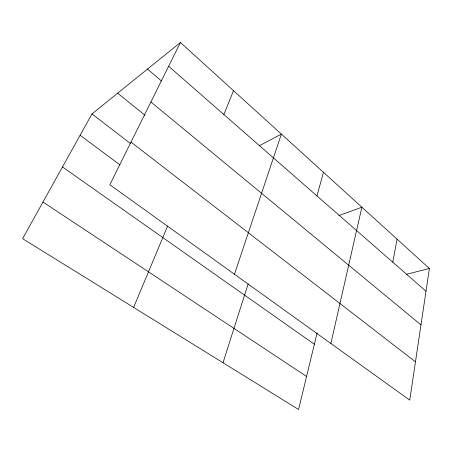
<?xml version="1.0" encoding="UTF-8"?>
<svg xmlns="http://www.w3.org/2000/svg" width="452" height="452" viewBox="0 0 452 452"><rect width="100%" height="100%" fill="white"/><g stroke="black" fill="none" stroke-linecap="round" stroke-linejoin="round"><path stroke-width="0.68" d="M429.4 268.488L409.749 400.133L109.83 184.744L180.427 42.488L429.4 268.488L406.32 274.33M392.782 262.2L397.059 239.131M330.87 343.486L361.882 207.202L338.825 215.61M317.134 332.841L298.569 409.512L22.6 238.679L91.988 113.904L180.427 42.488M316.954 195.908L323.474 172.336M223.022 362.741L248.154 283.884M234.469 274.251L281.37 134.12L259.256 145.821M223.842 114.503L233.531 90.694M133.628 307.405L167.692 225.887M42.98 202.033L306.575 376.448M62.483 166.957L314.366 344.26M80.117 135.25L120 164.901M91.988 113.904L130.334 143.459M130.995 142.097L415.467 361.815M117.656 93.174L145.075 115.333M150.911 101.966L420.981 324.875M147.499 69.077L161.454 80.998M168.641 66.246L426.004 291.246"/></g></svg>
